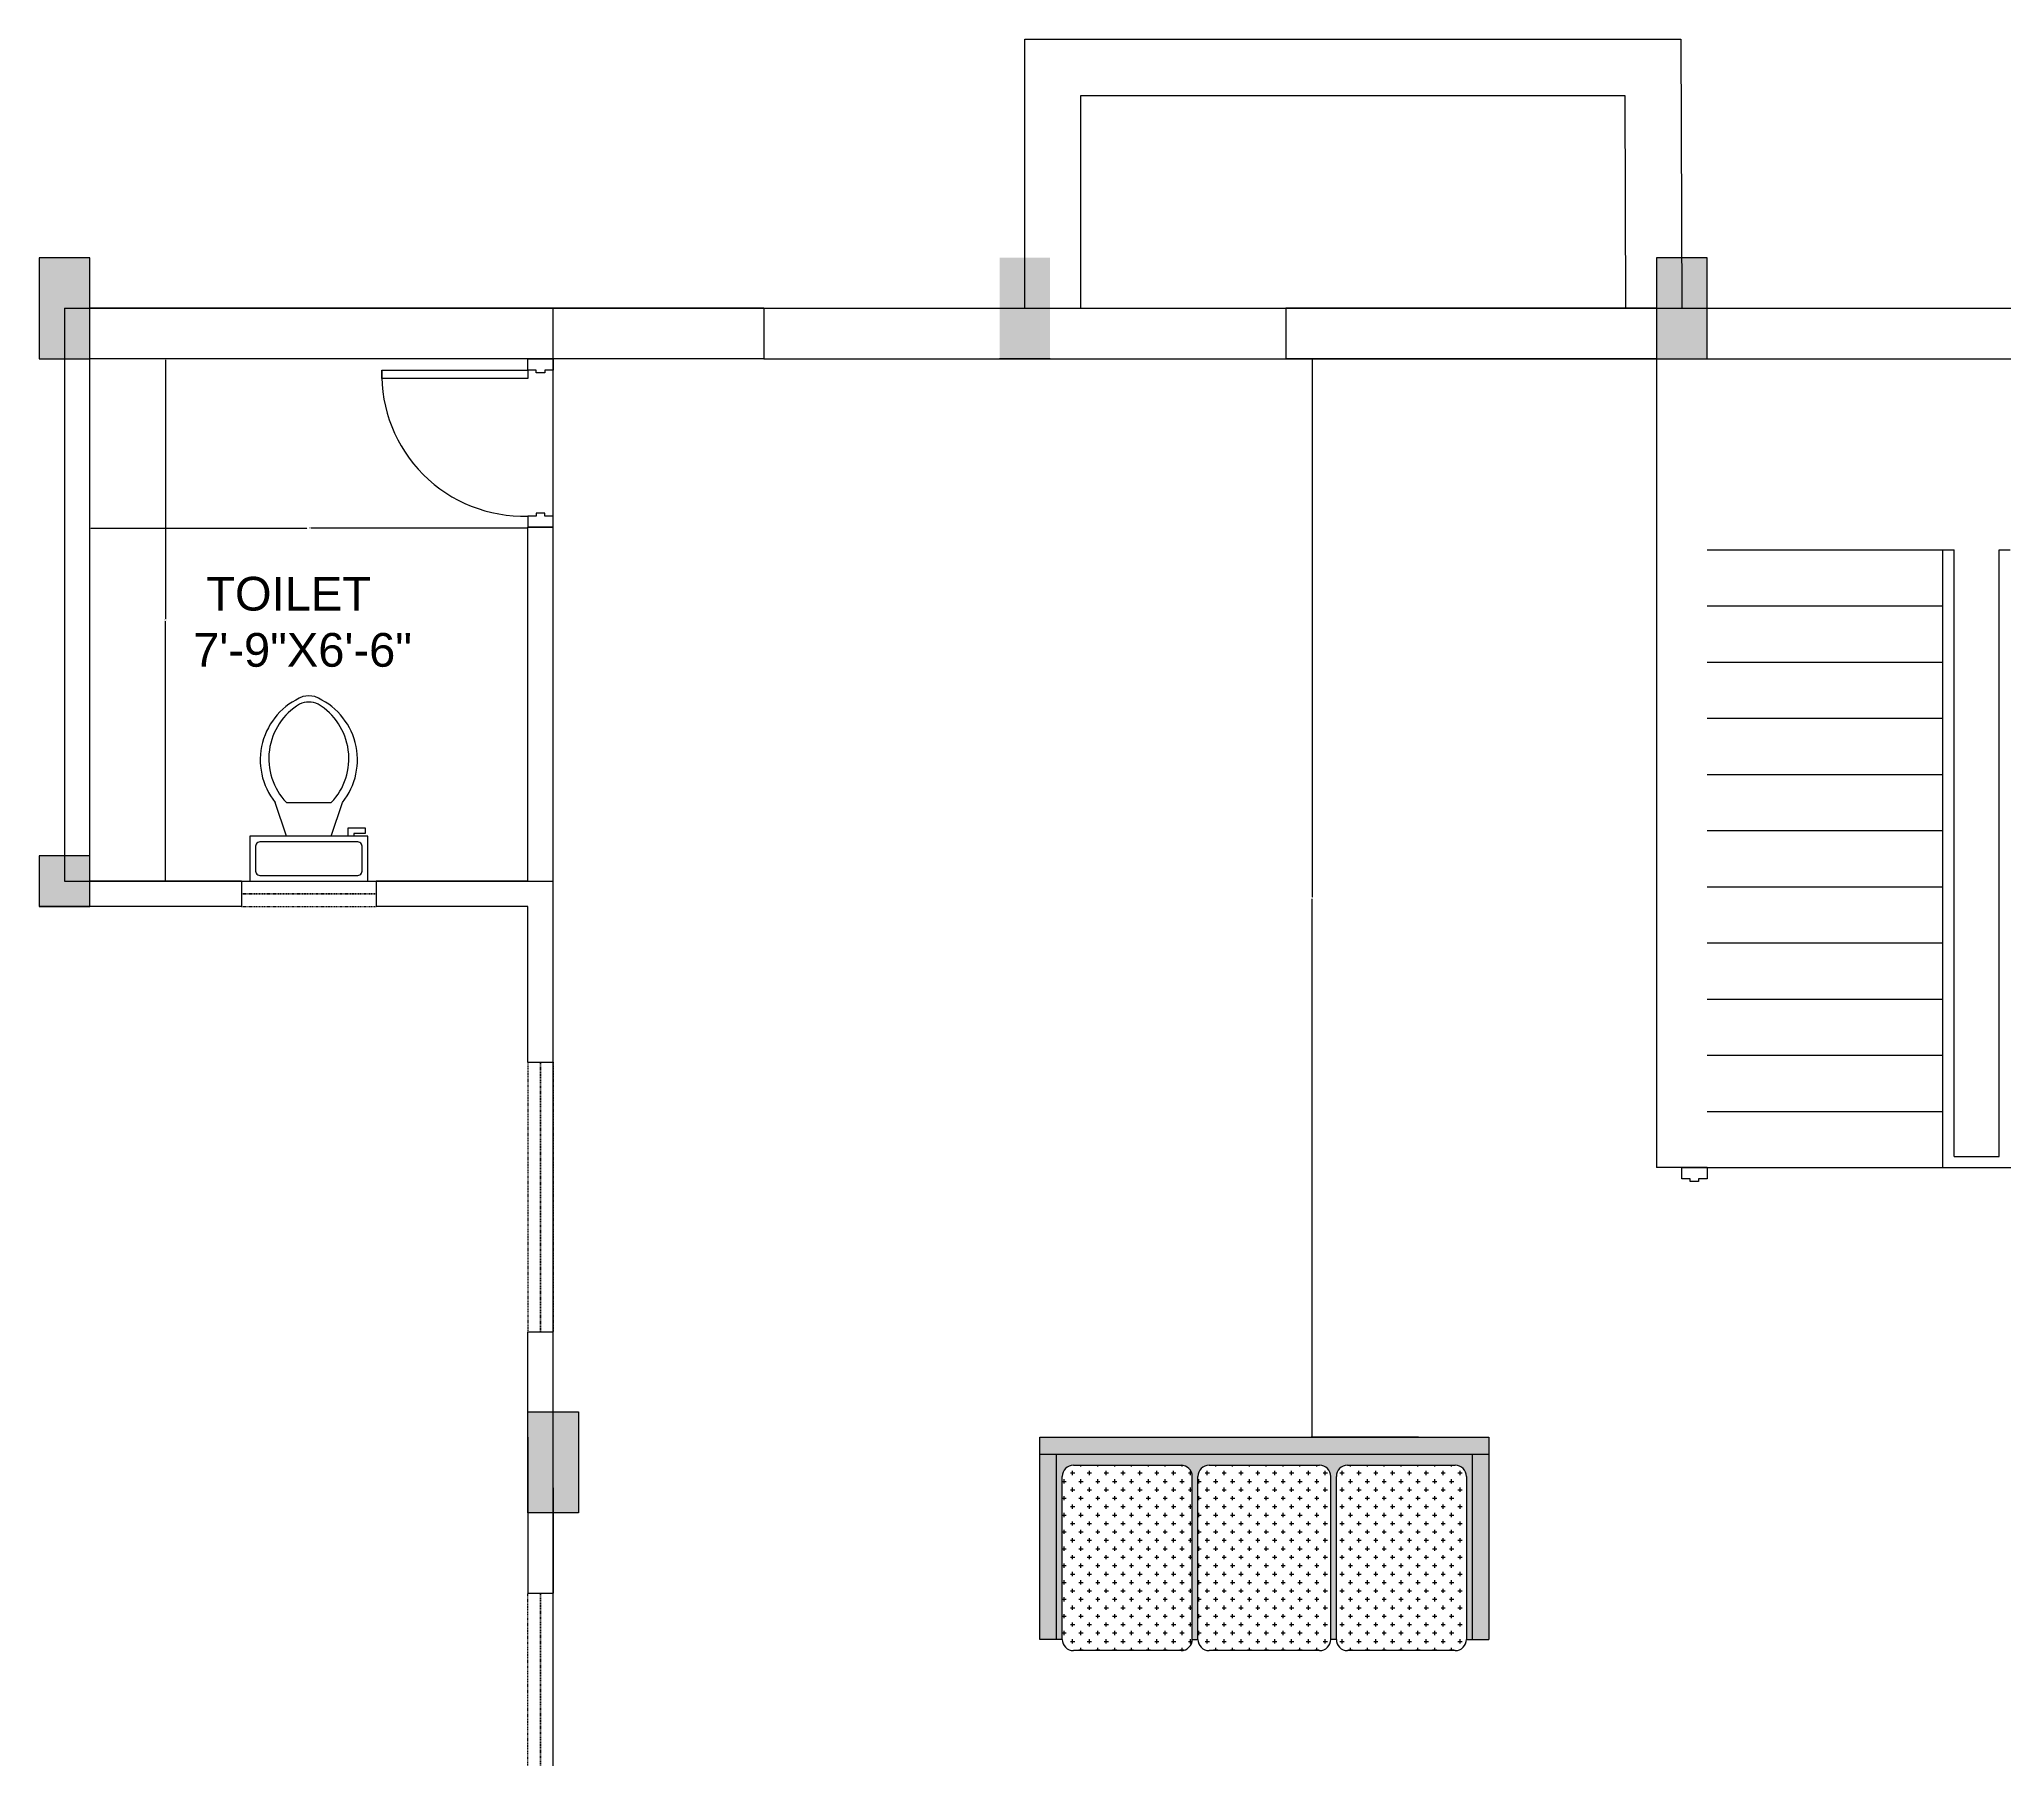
# Model space of a CAD drawing. Header units: metres. Extents: x -2370498 to 1228044, y -644254 to 236701.
# Drawn here: x -78843.2 to -78493.2, y 19603.3 to 19909.6 of the extents above; entities that cross this region are included whole.
import ezdxf

# ---------------------------------------------------------------- set-up
doc = ezdxf.new("R2010")
doc.units = ezdxf.units.M
doc.header["$MEASUREMENT"] = 0
doc.linetypes.add('HIDDEN2', pattern=[0.1875, 0.125, -0.0625])
for name, color, linetype in [('Beam', 6, 'Continuous'), ('column', 156, 'Continuous'), ('dim', 192, 'Continuous'), ('Door', 3, 'Continuous'), ('stair', 6, 'Continuous'), ('text', 1, 'Continuous'), ('TOILET SAMBLE', 181, 'Continuous'), ('window', 5, 'HIDDEN2')]:
    doc.layers.add(name, color=color, linetype=linetype)
doc.layers.add('Wall', color=7, linetype='Continuous', lineweight=30)
doc.styles.get("Standard").update_dxf_attribs({"font": 'arial.ttf'})
doc.dimstyles.get("Standard").update_dxf_attribs({"dimtxt": 0.18, "dimasz": 0.18, "dimexe": 0.18, "dimexo": 0.0625, "dimgap": 0.09, "dimtad": 0, "dimtih": 1, "dimtoh": 1, "dimdec": 1, "dimzin": 0, "dimdsep": 46, "dimlunit": 4, "dimtxsty": 'Standard', "dimcen": 0.09, "dimadec": 0, "dimazin": 0, "dimtfac": 1, "dimtdec": 1, "dimtofl": 0, "dimtmove": 0, "dimatfit": 3, "dimfxl": 1, "dimtolj": 1, "dimtzin": 0, "dimarcsym": 0})

# ---------------------------------------------------------------- blocks, each defined once
blk = doc.blocks.new('*D59')
at = {"layer": 'Defpoints', "color": 0, "transparency": 16777216}
for p in [(-78597.47, 19852.73), (-78616.5, 19660.73), (-78597.47, 19660.73)]:
    blk.add_point(p, dxfattribs=at)
at = {"layer": 'dim', "color": 0, "lineweight": -2, "transparency": 16777216}
for p, q in [((-78597.53, 19852.73), (-78616.68, 19852.73)), ((-78616.5, 19852.55), (-78616.5, 19756.91)), ((-78616.5, 19660.91), (-78616.5, 19756.55)), ((-78597.53, 19660.73), (-78616.68, 19660.73))]:
    blk.add_line(p, q, dxfattribs=at)
at = {"layer": 'dim', "color": 0, "transparency": 16777216}
for points in [[(-78616.53, 19852.55), (-78616.47, 19852.55), (-78616.5, 19852.73)], [(-78616.53, 19660.91), (-78616.47, 19660.91), (-78616.5, 19660.73)]]:
    blk.add_solid(points, dxfattribs=at)
at = {"layer": 'dim', "color": 0, "transparency": 16777216, "insert": (-78616.5, 19756.73), "char_height": 0.18, "attachment_point": 5}
blk.add_mtext("\\A1;16'", dxfattribs=at)
blk = doc.blocks.new('*D60')
at = {"layer": 'Defpoints', "color": 0, "transparency": 16777216}
for p in [(-78756.17, 19822.57), (-78834.17, 19806.23), (-78756.17, 19806.23)]:
    blk.add_point(p, dxfattribs=at)
at = {"layer": 'dim', "color": 0, "lineweight": -2, "transparency": 16777216}
for p, q in [((-78834.17, 19806.29), (-78834.17, 19822.75)), ((-78833.99, 19822.57), (-78795.5, 19822.57)), ((-78756.35, 19822.57), (-78794.84, 19822.57)), ((-78756.17, 19806.29), (-78756.17, 19822.75))]:
    blk.add_line(p, q, dxfattribs=at)
at = {"layer": 'dim', "color": 0, "transparency": 16777216}
for points in [[(-78833.99, 19822.6), (-78833.99, 19822.54), (-78834.17, 19822.57)], [(-78756.35, 19822.6), (-78756.35, 19822.54), (-78756.17, 19822.57)]]:
    blk.add_solid(points, dxfattribs=at)
at = {"layer": 'dim', "color": 0, "transparency": 16777216, "insert": (-78795.17, 19822.57), "char_height": 0.18, "attachment_point": 5}
blk.add_mtext('\\A1;6\'-6"', dxfattribs=at)
blk = doc.blocks.new('*D61')
at = {"layer": 'Defpoints', "color": 0, "transparency": 16777216}
for p in [(-78818.91, 19852.73), (-78820.67, 19759.73), (-78818.91, 19759.73)]:
    blk.add_point(p, dxfattribs=at)
at = {"layer": 'dim', "color": 0, "lineweight": -2, "transparency": 16777216}
for p, q in [((-78818.98, 19852.73), (-78820.85, 19852.73)), ((-78820.67, 19852.55), (-78820.67, 19806.41)), ((-78820.67, 19759.91), (-78820.67, 19806.05)), ((-78818.98, 19759.73), (-78820.85, 19759.73))]:
    blk.add_line(p, q, dxfattribs=at)
at = {"layer": 'dim', "color": 0, "transparency": 16777216}
for points in [[(-78820.7, 19852.55), (-78820.64, 19852.55), (-78820.67, 19852.73)], [(-78820.7, 19759.91), (-78820.64, 19759.91), (-78820.67, 19759.73)]]:
    blk.add_solid(points, dxfattribs=at)
at = {"layer": 'dim', "color": 0, "transparency": 16777216, "insert": (-78820.67, 19806.23), "char_height": 0.18, "attachment_point": 5}
blk.add_mtext('\\A1;7\'-9"', dxfattribs=at)
blk = doc.blocks.new('Toilet - top')
for p, q in [((9.5, -6), (9.5, -2)), ((-10, -8.5), (-8, -8.5)), ((-10, -9.5), (-10, -8.5)), ((-7, -9.5), (-10, -9.5)), ((-8, -8.5), (-8, -8)), ((-7, -8), (-7, -9.5)), ((-4, -8), (-6, -14)), ((4, -8), (6, -14)), ((4, -14), (-4, -14))]:
    blk.add_line(p, q)
blk.add_lwpolyline([(10.5, -8), (10.5, 0), (-10.5, 0), (-10.5, -8)], close=True)
for points in [[(-9.5, -2), (-9.5, -6)], [(8.5, -1), (-8.5, -1)], [(-8.5, -7), (8.5, -7)]]:
    blk.add_lwpolyline(points)
for centre, radius, start, end in [((-8.62, -1.88), 0.884, 81.8699, 188.1301), ((8.62, -1.88), 0.884, 351.8699, 98.1301), ((-8.62, -6.12), 0.884, 171.8699, 278.1301), ((8.62, -6.12), 0.884, 261.8699, 8.1301), ((3.52, -21.58), 12.17, 141.4691, 247.9714), ((4.2, -21.82), 11.33, 136.3677, 238.9468), ((-3.52, -21.58), 12.17, 292.0284, 38.5307), ((-4.2, -21.82), 11.33, 301.053, 43.6321), ((0, -27.88), 4, 245.7318, 294.2682), ((0, -29), 4, 254.8605, 285.1395)]:
    blk.add_arc(centre, radius, start, end)
blk = doc.blocks.new('SOFA')
at = {"true_color": 0xcd6928}
h = blk.add_hatch(color=32, dxfattribs=at)
h.dxf.hatch_style = 1
h.paths.add_polyline_path([(80, 0), (0, 0), (0, -3), (28.17, -3), (80, -3)])
h.paths.add_polyline_path([(3, -3), (0, -3), (0, -36), (3, -36)])
h.paths.add_polyline_path([(80, -3), (77, -3), (77, -36), (80, -36)])
at = {"true_color": 0xd7ebd2}
h = blk.add_hatch(color=254, dxfattribs=at)
h.dxf.hatch_style = 1
h.paths.add_polyline_path([(28.17, -3), (3, -3), (3, -36), (4, -36), (4, -7, -0.414214), (6, -5), (25.17, -5, -0.414214), (27.17, -7), (27.17, -36), (28.17, -36), (28.17, -7, -0.414214), (30.17, -5), (49.83, -5, -0.414214), (51.83, -7), (51.83, -36), (52.83, -36), (52.83, -7, -0.414214), (54.83, -5), (74, -5, -0.414214), (76, -7), (76, -36), (77, -36), (77, -3)])
at = {"true_color": 0xadddf7}
h = blk.add_hatch(dxfattribs=at)
h.set_pattern_fill('CROSS', color=141, scale=6)
h.set_pattern_definition([(0, (-367.0398, -108.1335), (1.5, 1.5), [0.75, -2.25]), (90, (-366.6648, -108.5085), (-1.5, 1.5), [0.75, -2.25])])
h.paths.add_polyline_path([(27.17, -7, 0.414214), (25.17, -5), (6, -5, 0.414214), (4, -7), (4, -36, 0.414214), (6, -38), (25.17, -38, 0.414214), (27.17, -36)])
h.paths.add_polyline_path([(51.83, -7, 0.414214), (49.83, -5), (30.17, -5, 0.414214), (28.17, -7), (28.17, -36, 0.414214), (30.17, -38), (49.83, -38, 0.414214), (51.83, -36)])
h.paths.add_polyline_path([(52.83, -36, 0.414214), (54.83, -38), (74, -38, 0.414214), (76, -36), (76, -7, 0.414214), (74, -5), (54.83, -5, 0.414214), (52.83, -7)])
for p, q in [((0, 0), (80, 0)), ((0, -36), (0, 0)), ((80, 0), (80, -36)), ((0, -3), (28.17, -3)), ((3, -36), (3, -3)), ((28.17, -3), (80, -3)), ((77, -3), (77, -36)), ((4, -36), (4, -7)), ((6, -5), (25.17, -5)), ((27.17, -36), (27.17, -7)), ((28.17, -36), (28.17, -7)), ((30.17, -5), (49.83, -5)), ((51.83, -36), (51.83, -7)), ((52.83, -36), (52.83, -7)), ((54.83, -5), (74, -5)), ((76, -7), (76, -36)), ((4, -36), (0, -36)), ((25.17, -38), (6, -38)), ((27.17, -36), (28.17, -36)), ((49.83, -38), (30.17, -38)), ((52.83, -36), (51.83, -36)), ((74, -38), (54.83, -38)), ((76, -36), (80, -36))]:
    blk.add_line(p, q)
for centre, start, end in [((6, -7), 90, 180), ((25.17, -7), 0, 90), ((30.17, -7), 90, 180), ((49.83, -7), 0, 90), ((54.83, -7), 90, 180), ((74, -7), 0, 90), ((6, -36), 180, 270), ((25.17, -36), 270, 0), ((30.17, -36), 180, 270), ((49.83, -36), 270, 0), ((54.83, -36), 180, 270), ((74, -36), 270, 0)]:
    blk.add_arc(centre, 2, start, end)

msp = doc.modelspace()

# ---------------------------------------------------------------- hatches: boundary and pattern name
at = {"layer": 'column'}
h = msp.add_hatch(color=256, dxfattribs=at)
h.dxf.hatch_style = 1
h.paths.add_polyline_path([(-78834.16774, 19852.73165), (-78843.16774, 19852.73165), (-78843.16774, 19870.73165), (-78834.16774, 19870.73165)])
h = msp.add_hatch(color=256, dxfattribs=at)
h.dxf.hatch_style = 1
h.paths.add_polyline_path([(-78663.16774, 19852.73165), (-78672.16774, 19852.73165), (-78672.16774, 19870.73165), (-78663.16774, 19870.73165)])
h = msp.add_hatch(color=256, dxfattribs=at)
h.dxf.hatch_style = 1
h.paths.add_polyline_path([(-78546.16774, 19852.73165), (-78555.16774, 19852.73165), (-78555.16774, 19870.73165), (-78546.16774, 19870.73165)])
h = msp.add_hatch(color=256, dxfattribs=at)
h.dxf.hatch_style = 1
h.paths.add_polyline_path([(-78834.16774, 19755.23165), (-78843.16774, 19755.23165), (-78843.16774, 19764.23165), (-78834.16774, 19764.23165)])
h = msp.add_hatch(color=256, dxfattribs=at)
h.dxf.hatch_style = 1
h.paths.add_polyline_path([(-78756.16774, 19647.23165), (-78747.16774, 19647.23165), (-78747.16774, 19665.23165), (-78756.16774, 19665.23165)])

# ---------------------------------------------------------------- linework, layer by layer
for p, q in [((-78667.66774, 19861.73165), (-78667.66774, 19909.62408)), ((-78667.66774, 19909.62408), (-78550.86921, 19909.62408)), ((-78550.86921, 19909.62408), (-78550.66774, 19861.73165)), ((-78657.66774, 19861.73165), (-78657.66774, 19899.62408)), ((-78657.66774, 19899.62408), (-78560.82723, 19899.62408)), ((-78560.82723, 19899.62408), (-78560.66766, 19861.68959)), ((-78550.66774, 19861.73165), (-77601.16774, 19861.73165)), ((-78714.16774, 19852.73165), (-77601.16774, 19852.73165))]:
    msp.add_line(p, q)
at = {"layer": 'Beam'}
for p, q in [((-78838.66774, 19861.73165), (-78838.66774, 19759.73165)), ((-78838.66774, 19861.73165), (-78667.66774, 19861.73165)), ((-78751.66774, 19455.93669), (-78751.66774, 19861.73165)), ((-78667.66774, 19861.73165), (-78550.66774, 19861.73165)), ((-78838.66774, 19759.73165), (-78751.66774, 19759.73165))]:
    msp.add_line(p, q, dxfattribs=at)
at = {"layer": 'column'}
for points in [[(-78843.16774, 19852.73165), (-78834.16774, 19852.73165), (-78834.16774, 19870.73165), (-78843.16774, 19870.73165)], [(-78555.16774, 19852.73165), (-78546.16774, 19852.73165), (-78546.16774, 19870.73165), (-78555.16774, 19870.73165)], [(-78843.16774, 19755.23165), (-78834.16774, 19755.23165), (-78834.16774, 19764.23165), (-78843.16774, 19764.23165)], [(-78747.16774, 19647.23165), (-78756.16774, 19647.23165), (-78756.16774, 19665.23165), (-78747.16774, 19665.23165)]]:
    msp.add_lwpolyline(points, close=True, dxfattribs=at)
at = {"layer": 'Door'}
for points in [[(-78756.16774, 19852.73165), (-78751.66774, 19852.73165), (-78751.66774, 19850.73165), (-78753.16774, 19850.73165), (-78753.16774, 19850.23165), (-78754.66774, 19850.23165), (-78754.66774, 19850.73165), (-78756.16774, 19850.73165), (-78756.16774, 19852.73165)], [(-78756.16774, 19822.73165), (-78751.66774, 19822.73165), (-78751.66774, 19824.73165), (-78753.16774, 19824.73165), (-78753.16774, 19825.23165), (-78754.66774, 19825.23165), (-78754.66774, 19824.73165), (-78756.16774, 19824.73165), (-78756.16774, 19822.73165)], [(-78550.66774, 19708.73165), (-78546.16774, 19708.73165), (-78546.16774, 19706.73165), (-78547.66774, 19706.73165), (-78547.66774, 19706.23165), (-78549.16774, 19706.23165), (-78549.16774, 19706.73165), (-78550.66774, 19706.73165), (-78550.66774, 19708.73165)]]:
    msp.add_lwpolyline(points, dxfattribs=at)
msp.add_lwpolyline([(-78756.16774, 19850.73165), (-78756.16774, 19849.23165), (-78782.16774, 19849.23165), (-78782.16774, 19850.73165)], close=True, dxfattribs=at)
msp.add_arc((-78756.91774, 19849.98165), 25.26114, 178.2986454, 271.7013546, dxfattribs=at)
at = {"layer": 'stair'}
for p, q in [((-78546.16774, 19818.73165), (-78504.16774, 19818.73165)), ((-78504.16774, 19708.73165), (-78504.16774, 19818.73165)), ((-78546.16774, 19808.73165), (-78504.16774, 19808.73165)), ((-78546.16774, 19798.73165), (-78504.16774, 19798.73165)), ((-78546.16774, 19788.73165), (-78504.16774, 19788.73165)), ((-78546.16774, 19778.73165), (-78504.16774, 19778.73165)), ((-78546.16774, 19768.73165), (-78504.16774, 19768.73165)), ((-78546.16774, 19758.73165), (-78504.16774, 19758.73165)), ((-78546.16774, 19748.73165), (-78504.16774, 19748.73165)), ((-78546.16774, 19738.73165), (-78504.16774, 19738.73165)), ((-78546.16774, 19728.73165), (-78504.16774, 19728.73165)), ((-78546.16774, 19718.73165), (-78504.16774, 19718.73165)), ((-78546.16774, 19708.73165), (-78450.16774, 19708.73165))]:
    msp.add_line(p, q, dxfattribs=at)
at = {"layer": 'TOILET SAMBLE'}
for p, q in [((-78504.16774, 19818.73165), (-78502.16774, 19818.73165)), ((-78502.16774, 19710.73165), (-78502.16774, 19818.73165)), ((-78494.16774, 19710.73165), (-78494.16774, 19818.73165)), ((-78494.16774, 19818.73165), (-78492.16774, 19818.73165)), ((-78502.16774, 19710.73165), (-78494.16774, 19710.73165))]:
    msp.add_line(p, q, dxfattribs=at)
at = {"layer": 'Wall'}
for p, q in [((-78714.16774, 19861.73165), (-78834.16774, 19861.73165)), ((-78714.16774, 19861.73165), (-78714.16774, 19852.73165)), ((-78621.16774, 19861.73165), (-78621.16774, 19852.73165)), ((-78555.16774, 19861.73165), (-78621.16774, 19861.73165)), ((-78751.66774, 19852.73165), (-78834.16774, 19852.73165)), ((-78834.16774, 19759.73165), (-78834.16774, 19852.73165)), ((-78751.66774, 19852.73165), (-78756.16774, 19852.73165)), ((-78714.16774, 19852.73165), (-78751.66774, 19852.73165)), ((-78663.16774, 19852.73165), (-78672.16774, 19852.73165)), ((-78663.16774, 19852.73165), (-78672.16774, 19852.73165)), ((-78555.16774, 19852.73165), (-78621.16774, 19852.73165)), ((-78555.16774, 19852.73165), (-78555.16774, 19708.73165)), ((-78751.66774, 19822.73165), (-78756.16774, 19822.73165)), ((-78756.16774, 19759.73165), (-78756.16774, 19822.73165)), ((-78751.66774, 19727.48165), (-78751.66774, 19822.73165)), ((-78807.16774, 19759.73165), (-78834.16774, 19759.73165)), ((-78807.16774, 19759.73165), (-78807.16774, 19755.23165)), ((-78756.16774, 19759.73165), (-78783.16774, 19759.73165)), ((-78783.16774, 19759.73165), (-78783.16774, 19755.23165)), ((-78807.16774, 19755.23165), (-78843.16774, 19755.23165)), ((-78756.16774, 19755.23165), (-78783.16774, 19755.23165)), ((-78756.16774, 19727.48165), (-78756.16774, 19755.23165)), ((-78756.16774, 19727.48165), (-78751.66774, 19727.48165)), ((-78546.16774, 19708.73165), (-78555.16774, 19708.73165)), ((-78756.16774, 19651.73165), (-78756.16774, 19679.48165)), ((-78756.16774, 19679.48165), (-78751.66774, 19679.48165)), ((-78751.66774, 19660.73165), (-78751.66774, 19679.48165)), ((-78756.16774, 19660.73165), (-78756.16774, 19632.98165)), ((-78751.66774, 19651.73165), (-78751.66774, 19632.98165)), ((-78756.16774, 19632.98165), (-78751.66774, 19632.98165))]:
    msp.add_line(p, q, dxfattribs=at)
at = {"layer": 'window'}
for p, q in [((-78807.16774, 19759.73165), (-78783.16774, 19759.73165)), ((-78807.16774, 19755.23165), (-78783.16774, 19755.23165)), ((-78756.16774, 19727.48165), (-78756.16774, 19679.48165)), ((-78751.66774, 19727.48165), (-78751.66774, 19679.48165)), ((-78756.16774, 19584.98165), (-78756.16774, 19632.98165)), ((-78751.66774, 19584.98165), (-78751.66774, 19632.98165))]:
    msp.add_line(p, q, dxfattribs=at)
at = {"layer": 'window', "lineweight": 40}
for p, q in [((-78807.16774, 19757.48165), (-78783.16774, 19757.48165)), ((-78753.91774, 19679.48165), (-78753.91774, 19727.48165)), ((-78753.91774, 19632.98165), (-78753.91774, 19584.98165))]:
    msp.add_line(p, q, dxfattribs=at)

# ---------------------------------------------------------------- block references
at = {"layer": 'Door'}
msp.add_blockref('SOFA', (-78665.01896, 19660.73165), dxfattribs=at)
at = {"layer": 'TOILET SAMBLE', "rotation": 180}
msp.add_blockref('Toilet - top', (-78795.16774, 19759.73165), dxfattribs=at)

# ---------------------------------------------------------------- texts
at = {"layer": 'text', "insert": (-78815.76788, 19813.91424), "char_height": 6, "attachment_point": 1}
msp.add_mtext_dynamic_manual_height_columns(' TOILET  \\P7\'-9"X6\'-6"', width=112.537248, gutter_width=1, heights=[0], dxfattribs=at)

# ---------------------------------------------------------------- dimensions: what is measured, and where the dimension line sits
at = {"layer": 'dim'}
for base, p1, p2, picture, middle in [((-78820.66774, 19759.73165), (-78818.91484, 19852.73165), (-78818.91484, 19759.73165), '*D61', (-78820.66774, 19806.23165)), ((-78616.49743, 19660.73165), (-78597.47119, 19852.73165), (-78597.47119, 19660.73165), '*D59', (-78616.49743, 19756.73165))]:
    dim = msp.add_linear_dim(base=base, p1=p1, p2=p2, angle=90, dimstyle='Standard', dxfattribs=at)
    dim.commit()
    dim.dimension.update_dxf_attribs({"geometry": picture, "text_midpoint": middle})
dim = msp.add_linear_dim(base=(-78756.16774, 19822.56569), p1=(-78834.16774, 19806.23165), p2=(-78756.16774, 19806.23165), dimstyle='Standard', dxfattribs=at)
dim.commit()
dim.dimension.update_dxf_attribs({"geometry": '*D60', "text_midpoint": (-78795.16774, 19822.56569)})

doc.saveas('drawing.dxf')
